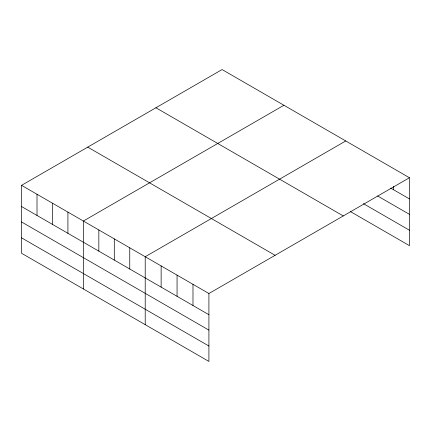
<?xml version="1.0" encoding="UTF-8"?>
<svg xmlns="http://www.w3.org/2000/svg" width="431" height="431" viewBox="0 0 431 431"><rect width="100%" height="100%" fill="white"/><g stroke="black" fill="none" stroke-linecap="round" stroke-linejoin="round"><path stroke-width="0.65" d="M409.45 177.734L222.089 69.563L21.55 185.341L21.55 253.266L208.911 361.437L208.911 293.516L409.45 177.734L409.45 245.659L350.295 211.508M283.916 105.261L83.382 221.038L83.382 288.964M345.748 140.959L145.209 256.736L145.209 324.662M390.68 188.088L409.45 198.923M377.599 195.96L409.45 214.347M363.381 203.637L409.45 230.235M155.909 107.772L343.275 215.942M87.725 147.133L275.091 255.308M21.55 185.341L208.911 293.516M21.55 206.53L208.911 314.705M21.55 221.954L208.911 330.124M21.55 237.842L208.911 346.018M393.525 186.418L393.525 189.732M192.986 284.32L192.986 305.509M177.06 275.123L177.06 296.312M161.135 265.932L161.135 287.121M129.753 247.809L129.753 269.003M114.296 238.887L114.296 260.076M98.839 229.96L98.839 251.154M67.92 212.117L67.92 233.306M52.463 203.19L52.463 224.379M37.007 194.268L37.007 215.457"/></g></svg>
